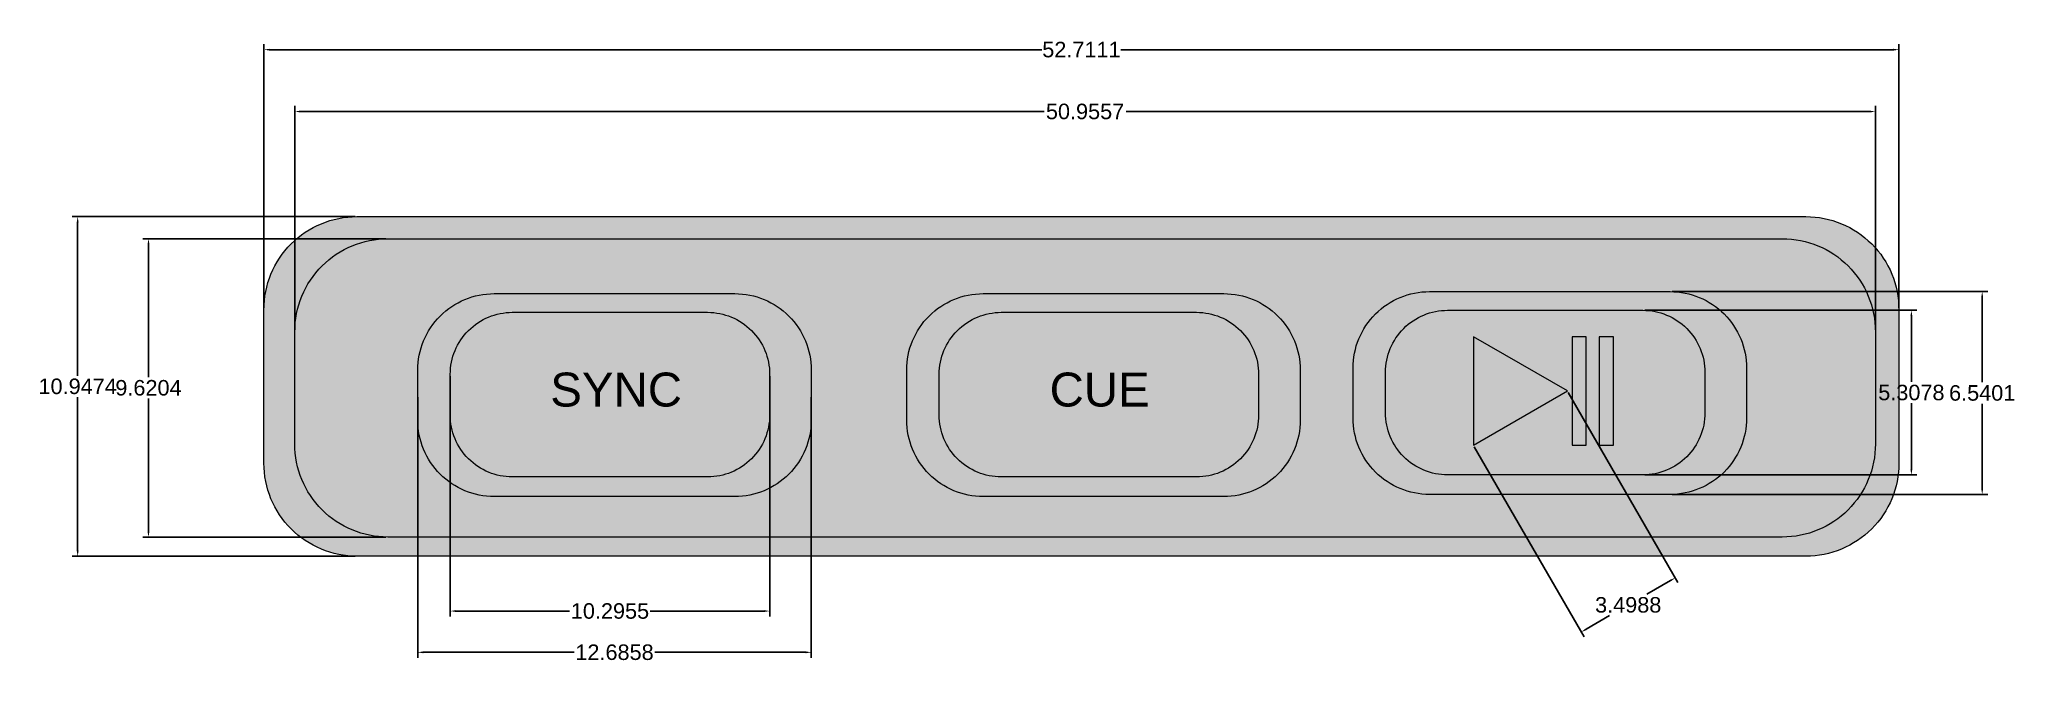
# Model space of a CAD drawing. Header units: millimetres. Extents: x -2.1 to 61.6, y 3.1 to 23.2.
import ezdxf

# ---------------------------------------------------------------- set-up
doc = ezdxf.new("R2010")
doc.units = ezdxf.units.MM
doc.header["$MEASUREMENT"] = 0
for name, color, linetype, lineweight in [('black', 250, 'Continuous', 15), ('contur', 1, 'Continuous', 15), ('play', 3, 'Continuous', 20), ('sinc', 5, 'Continuous', 20)]:
    doc.layers.add(name, color=color, linetype=linetype, lineweight=lineweight)
doc.layers.add('Layer1', color=7, linetype='Continuous', lineweight=15, true_color=0x40515b)
doc.styles.get("Standard").update_dxf_attribs({"font": 'arial.ttf'})
doc.dimstyles.new('Annotative', dxfattribs={"dimscale": 0, "dimtxt": 0.5, "dimasz": 0.18, "dimexe": 0.18, "dimexo": 0.0625, "dimgap": 0.09, "dimtad": 0, "dimtih": 1, "dimtoh": 1, "dimdec": 4, "dimzin": 0, "dimdsep": 46, "dimtxsty": 'Standard', "dimcen": 0.09, "dimadec": 0, "dimazin": 0, "dimtfac": 1, "dimtdec": 4, "dimtofl": 0, "dimtmove": 0, "dimatfit": 3, "dimfxl": 1, "dimtolj": 1, "dimtzin": 0, "dimarcsym": 0})

# ---------------------------------------------------------------- blocks, each defined once
blk = doc.blocks.new('sync')
at = {"layer": 'black'}
h = blk.add_hatch(color=256, dxfattribs=at)
h.dxf.hatch_style = 1
h.paths.add_polyline_path([(10.309, -7.682, 0.414214), (12.309, -5.682), (12.309, -4.374, 0.414214), (10.309, -2.374), (4.013, -2.374, 0.414214), (2.013, -4.374), (2.013, -5.682, 0.414214), (4.013, -7.682)])
h = blk.add_hatch(color=256, dxfattribs=at)
h.dxf.hatch_style = 1
h.paths.add_polyline_path([(19.776, -2.374, 0.414214), (17.776, -4.374), (17.776, -5.682, 0.414214), (19.776, -7.682), (26.071, -7.682, 0.414214), (28.071, -5.682), (28.071, -4.374, 0.414214), (26.071, -2.374)])
h = blk.add_hatch(color=256, dxfattribs=at)
h.dxf.hatch_style = 1
h.paths.add_polyline_path([(40.46, -7.615, 0.414214), (42.46, -5.615), (42.46, -4.308, 0.414214), (40.46, -2.308), (34.164, -2.308, 0.414214), (32.164, -4.308), (32.164, -5.615, 0.414214), (34.164, -7.615)])
at = {"layer": 'contur'}
h = blk.add_hatch(color=256, dxfattribs=at)
h.dxf.hatch_style = 1
h.paths.add_polyline_path([(45.715, 0.711), (-0.996, 0.711, 0.414214), (-3.996, -2.289), (-3.996, -7.236, 0.414214), (-0.996, -10.236), (45.715, -10.236, 0.414214), (48.715, -7.236), (48.715, -2.289, 0.414214)])
h.paths.add_polyline_path([(0, 0), (44.956, 0, -0.414214), (47.956, -3), (47.956, -6.62, -0.414214), (44.956, -9.62), (0, -9.62, -0.414214), (-3, -6.62), (-3, -3, -0.414214)], flags=16)
h.paths.add_polyline_path([(3.429, -1.772), (11.186, -1.772, -0.414214), (13.65, -4.237), (13.65, -5.848, -0.414214), (11.186, -8.312), (3.429, -8.312, -0.414214), (0.965, -5.848), (0.965, -4.237, -0.414214)], flags=0)
h.paths.add_polyline_path([(4.013, -2.374), (10.309, -2.374, -0.414214), (12.309, -4.374), (12.309, -5.682, -0.414214), (10.309, -7.682), (4.013, -7.682, -0.414214), (2.013, -5.682), (2.013, -4.374, -0.414214)], flags=0)
h.paths.add_polyline_path([(19.191, -1.772), (26.948, -1.772, -0.414214), (29.413, -4.237), (29.413, -5.848, -0.414214), (26.948, -8.312), (19.191, -8.312, -0.414214), (16.727, -5.848), (16.727, -4.237, -0.414214)], flags=0)
h.paths.add_polyline_path([(19.776, -2.374), (26.071, -2.374, -0.414214), (28.071, -4.374), (28.071, -5.682, -0.414214), (26.071, -7.682), (19.776, -7.682, -0.414214), (17.776, -5.682), (17.776, -4.374, -0.414214)], flags=0)
h.paths.add_polyline_path([(33.58, -1.706), (41.337, -1.706, -0.414214), (43.801, -4.17), (43.801, -5.782, -0.414214), (41.337, -8.246), (33.58, -8.246, -0.414214), (31.116, -5.782), (31.116, -4.17, -0.414214)], flags=0)
h.paths.add_polyline_path([(34.164, -2.308), (40.46, -2.308, -0.414214), (42.46, -4.308), (42.46, -5.615, -0.414214), (40.46, -7.615), (34.164, -7.615, -0.414214), (32.164, -5.615), (32.164, -4.308, -0.414214)], flags=0)
h.paths.add_polyline_path([(34.995, -3.16), (38.025, -4.91), (34.995, -6.659)], flags=0)
h.paths.add_polyline_path([(38.177, -3.16), (38.635, -3.16), (38.635, -6.659), (38.177, -6.659)], flags=0)
h.paths.add_polyline_path([(39.054, -3.16), (39.511, -3.16), (39.511, -6.659), (39.054, -6.659)], flags=0)
h.paths.add_polyline_path([(4.895, -6.027), (9.689, -6.027), (9.689, -3.773), (4.895, -3.773)], flags=8)
h.paths.add_polyline_path([(20.984, -6.027), (24.759, -6.027), (24.759, -3.773), (20.984, -3.773)], flags=8)
h = blk.add_hatch(color=256, dxfattribs=at)
h.dxf.hatch_style = 1
h.paths.add_polyline_path([(29.413, -4.237, 0.414214), (26.948, -1.772), (19.191, -1.772, 0.414214), (16.727, -4.237), (16.727, -5.848, 0.414214), (19.191, -8.312), (26.948, -8.312, 0.414214), (29.413, -5.848)])
h.paths.add_polyline_path([(28.071, -4.374), (28.071, -5.682, -0.414214), (26.071, -7.682), (19.776, -7.682, -0.414214), (17.776, -5.682), (17.776, -4.374, -0.414214), (19.776, -2.374), (26.071, -2.374, -0.414214)], flags=16)
at = {"layer": 'Layer1'}
h = blk.add_hatch(color=256, dxfattribs=at)
h.dxf.hatch_style = 1
h.paths.add_polyline_path([(44.956, 0), (0, 0, 0.414214), (-3, -3), (-3, -6.62, 0.414214), (0, -9.62), (44.956, -9.62, 0.414214), (47.956, -6.62), (47.956, -3, 0.414214)])
h.paths.add_polyline_path([(3.429, -1.772), (11.186, -1.772, -0.414214), (13.65, -4.237), (13.65, -5.848, -0.414214), (11.186, -8.312), (3.429, -8.312, -0.414214), (0.965, -5.848), (0.965, -4.237, -0.414214)], flags=16)
h.paths.add_polyline_path([(4.013, -2.374), (10.309, -2.374, -0.414214), (12.309, -4.374), (12.309, -5.682, -0.414214), (10.309, -7.682), (4.013, -7.682, -0.414214), (2.013, -5.682), (2.013, -4.374, -0.414214)], flags=0)
h.paths.add_polyline_path([(19.191, -1.772), (26.948, -1.772, -0.414214), (29.413, -4.237), (29.413, -5.848, -0.414214), (26.948, -8.312), (19.191, -8.312, -0.414214), (16.727, -5.848), (16.727, -4.237, -0.414214)], flags=16)
h.paths.add_polyline_path([(19.776, -2.374), (26.071, -2.374, -0.414214), (28.071, -4.374), (28.071, -5.682, -0.414214), (26.071, -7.682), (19.776, -7.682, -0.414214), (17.776, -5.682), (17.776, -4.374, -0.414214)], flags=0)
h.paths.add_polyline_path([(33.58, -1.706), (41.337, -1.706, -0.414214), (43.801, -4.17), (43.801, -5.782, -0.414214), (41.337, -8.246), (33.58, -8.246, -0.414214), (31.116, -5.782), (31.116, -4.17, -0.414214)], flags=16)
h.paths.add_polyline_path([(34.164, -2.308), (40.46, -2.308, -0.414214), (42.46, -4.308), (42.46, -5.615, -0.414214), (40.46, -7.615), (34.164, -7.615, -0.414214), (32.164, -5.615), (32.164, -4.308, -0.414214)], flags=0)
h.paths.add_polyline_path([(34.995, -3.16), (38.025, -4.91), (34.995, -6.659)], flags=0)
h.paths.add_polyline_path([(38.177, -3.16), (38.635, -3.16), (38.635, -6.659), (38.177, -6.659)], flags=0)
h.paths.add_polyline_path([(39.054, -3.16), (39.511, -3.16), (39.511, -6.659), (39.054, -6.659)], flags=0)
at = {"layer": 'play'}
h = blk.add_hatch(color=256, dxfattribs=at)
h.dxf.hatch_style = 1
h.paths.add_polyline_path([(31.116, -4.17), (31.116, -5.782, 0.414214), (33.58, -8.246), (41.337, -8.246, 0.414214), (43.801, -5.782), (43.801, -4.17, 0.414214), (41.337, -1.706), (33.58, -1.706, 0.414214)])
h.paths.add_polyline_path([(34.164, -2.308), (40.46, -2.308, -0.414214), (42.46, -4.308), (42.46, -5.615, -0.414214), (40.46, -7.615), (34.164, -7.615, -0.414214), (32.164, -5.615), (32.164, -4.308, -0.414214)], flags=16)
h = blk.add_hatch(color=256, dxfattribs=at)
h.dxf.hatch_style = 1
h.paths.add_polyline_path([(34.995, -6.659), (38.025, -4.91), (34.995, -3.16)])
h = blk.add_hatch(color=256, dxfattribs=at)
h.dxf.hatch_style = 1
h.paths.add_polyline_path([(38.177, -6.659), (38.635, -6.659), (38.635, -3.16), (38.177, -3.16)])
h.paths.add_polyline_path([(39.054, -6.659), (39.511, -6.659), (39.511, -3.16), (39.054, -3.16)])
at = {"layer": 'sinc'}
h = blk.add_hatch(color=256, dxfattribs=at)
h.dxf.hatch_style = 1
h.paths.add_polyline_path([(0.965, -4.237), (0.965, -5.848, 0.414214), (3.429, -8.312), (11.186, -8.312, 0.414214), (13.65, -5.848), (13.65, -4.237, 0.414214), (11.186, -1.772), (3.429, -1.772, 0.414214)])
h.paths.add_polyline_path([(4.013, -2.374), (10.309, -2.374, -0.414214), (12.309, -4.374), (12.309, -5.682, -0.414214), (10.309, -7.682), (4.013, -7.682, -0.414214), (2.013, -5.682), (2.013, -4.374, -0.414214)], flags=16)
h.paths.add_polyline_path([(4.895, -6.027), (9.689, -6.027), (9.689, -3.773), (4.895, -3.773)], flags=8)
at = {"layer": 'contur'}
for points in [[(-3.996, -2.289, -0.414214), (-0.996, 0.711), (45.715, 0.711, -0.414214), (48.715, -2.289), (48.715, -7.236, -0.414214), (45.715, -10.236), (-0.996, -10.236, -0.414214), (-3.996, -7.236)], [(-3, -3, -0.414214), (0, 0), (44.956, 0, -0.414214), (47.956, -3), (47.956, -6.62, -0.414214), (44.956, -9.62), (0, -9.62, -0.414214), (-3, -6.62)], [(16.727, -4.237, -0.414214), (19.191, -1.772), (26.948, -1.772, -0.414214), (29.413, -4.237), (29.413, -5.848, -0.414214), (26.948, -8.312), (19.191, -8.312, -0.414214), (16.727, -5.848)], [(17.776, -4.374, -0.414214), (19.776, -2.374), (26.071, -2.374, -0.414214), (28.071, -4.374), (28.071, -5.682, -0.414214), (26.071, -7.682), (19.776, -7.682, -0.414214), (17.776, -5.682)]]:
    blk.add_lwpolyline(points, format="xyb", close=True, dxfattribs=at)
at = {"layer": 'play'}
for points in [[(31.116, -4.17, -0.414214), (33.58, -1.706), (41.337, -1.706, -0.414214), (43.801, -4.17), (43.801, -5.782, -0.414214), (41.337, -8.246), (33.58, -8.246, -0.414214), (31.116, -5.782)], [(32.164, -4.308, -0.414214), (34.164, -2.308), (40.46, -2.308, -0.414214), (42.46, -4.308), (42.46, -5.615, -0.414214), (40.46, -7.615), (34.164, -7.615, -0.414214), (32.164, -5.615)]]:
    blk.add_lwpolyline(points, format="xyb", close=True, dxfattribs=at)
for points in [[(38.025, -4.91), (34.995, -3.16), (34.995, -6.659)], [(38.635, -3.16), (38.177, -3.16), (38.177, -6.659), (38.635, -6.659)], [(39.511, -3.16), (39.054, -3.16), (39.054, -6.659), (39.511, -6.659)]]:
    blk.add_lwpolyline(points, close=True, dxfattribs=at)
at = {"layer": 'sinc'}
for points in [[(0.965, -4.237, -0.414214), (3.429, -1.772), (11.186, -1.772, -0.414214), (13.65, -4.237), (13.65, -5.848, -0.414214), (11.186, -8.312), (3.429, -8.312, -0.414214), (0.965, -5.848)], [(2.013, -4.374, -0.414214), (4.013, -2.374), (10.309, -2.374, -0.414214), (12.309, -4.374), (12.309, -5.682, -0.414214), (10.309, -7.682), (4.013, -7.682, -0.414214), (2.013, -5.682)]]:
    blk.add_lwpolyline(points, format="xyb", close=True, dxfattribs=at)
at = {"layer": 'contur', "insert": (21.334, -4.317), "char_height": 1.0942, "attachment_point": 1}
blk.add_mtext_dynamic_manual_height_columns('CUE', width=3.52222, gutter_width=5.471, heights=[0], dxfattribs=at)
at = {"layer": 'sinc', "insert": (5.237, -4.317), "char_height": 1.0942, "attachment_point": 1}
blk.add_mtext_dynamic_manual_height_columns('SYNC', width=3.52222, gutter_width=5.471, heights=[0], dxfattribs=at)
blk = doc.blocks.new('*D3')
at = {"layer": 'Defpoints', "color": 0, "transparency": 16777216}
for p in [(57.134, 20.844), (6.179, 13.745), (57.134, 13.745)]:
    blk.add_point(p, dxfattribs=at)
at = {"layer": 'play', "color": 0, "lineweight": -2, "transparency": 16777216}
for p, q in [((6.179, 13.807), (6.179, 21.024)), ((57.134, 13.807), (57.134, 21.024)), ((6.359, 20.844), (30.334, 20.844)), ((56.954, 20.844), (32.979, 20.844))]:
    blk.add_line(p, q, dxfattribs=at)
at = {"layer": 'play', "color": 0, "transparency": 16777216}
for points in [[(6.359, 20.874), (6.359, 20.814), (6.179, 20.844)], [(56.954, 20.874), (56.954, 20.814), (57.134, 20.844)]]:
    blk.add_solid(points, dxfattribs=at)
at = {"layer": 'play', "color": 0, "transparency": 16777216, "insert": (31.656, 20.844), "char_height": 0.5, "attachment_point": 5}
blk.add_mtext('\\A1;50.9557', dxfattribs=at)
blk = doc.blocks.new('*D4')
at = {"layer": 'Defpoints', "color": 0, "transparency": 16777216}
for p in [(57.893, 22.839), (5.182, 14.456), (57.893, 14.456)]:
    blk.add_point(p, dxfattribs=at)
at = {"layer": 'play', "color": 0, "lineweight": -2, "transparency": 16777216}
for p, q in [((5.182, 14.518), (5.182, 23.019)), ((57.893, 14.518), (57.893, 23.019)), ((5.362, 22.839), (30.264, 22.839)), ((57.713, 22.839), (32.812, 22.839))]:
    blk.add_line(p, q, dxfattribs=at)
at = {"layer": 'play', "color": 0, "transparency": 16777216}
for points in [[(5.362, 22.869), (5.362, 22.809), (5.182, 22.839)], [(57.713, 22.869), (57.713, 22.809), (57.893, 22.839)]]:
    blk.add_solid(points, dxfattribs=at)
at = {"layer": 'play', "color": 0, "transparency": 16777216, "insert": (31.538, 22.839), "char_height": 0.5, "attachment_point": 5}
blk.add_mtext('\\A1;52.7111', dxfattribs=at)
blk = doc.blocks.new('*D5')
at = {"layer": 'Defpoints', "color": 0, "transparency": 16777216}
for p in [(9.179, 16.745), (1.462, 7.124), (9.179, 7.124)]:
    blk.add_point(p, dxfattribs=at)
at = {"layer": 'play', "color": 0, "lineweight": -2, "transparency": 16777216}
for p, q in [((9.116, 16.745), (1.282, 16.745)), ((1.462, 16.565), (1.462, 12.28)), ((1.462, 7.304), (1.462, 11.589)), ((9.116, 7.124), (1.282, 7.124))]:
    blk.add_line(p, q, dxfattribs=at)
at = {"layer": 'play', "color": 0, "transparency": 16777216}
for points in [[(1.432, 16.565), (1.492, 16.565), (1.462, 16.745)], [(1.432, 7.304), (1.492, 7.304), (1.462, 7.124)]]:
    blk.add_solid(points, dxfattribs=at)
at = {"layer": 'play', "color": 0, "transparency": 16777216, "insert": (1.462, 11.935), "char_height": 0.5, "attachment_point": 5}
blk.add_mtext('\\A1;9.6204', dxfattribs=at)
blk = doc.blocks.new('*D6')
at = {"layer": 'Defpoints', "color": 0, "transparency": 16777216}
for p in [(8.182, 17.456), (-0.821, 6.508), (8.182, 6.508)]:
    blk.add_point(p, dxfattribs=at)
at = {"layer": 'play', "color": 0, "lineweight": -2, "transparency": 16777216}
for p, q in [((8.12, 17.456), (-1.001, 17.456)), ((-0.821, 17.276), (-0.821, 12.327)), ((-0.821, 6.688), (-0.821, 11.637)), ((8.12, 6.508), (-1.001, 6.508))]:
    blk.add_line(p, q, dxfattribs=at)
at = {"layer": 'play', "color": 0, "transparency": 16777216}
for points in [[(-0.851, 17.276), (-0.791, 17.276), (-0.821, 17.456)], [(-0.851, 6.688), (-0.791, 6.688), (-0.821, 6.508)]]:
    blk.add_solid(points, dxfattribs=at)
at = {"layer": 'play', "color": 0, "transparency": 16777216, "insert": (-0.821, 11.982), "char_height": 0.5, "attachment_point": 5}
blk.add_mtext('\\A1;10.9474', dxfattribs=at)
blk = doc.blocks.new('*D7')
at = {"layer": 'Defpoints', "color": 0, "transparency": 16777216}
for p in [(11.192, 12.371), (21.488, 12.371), (21.488, 4.739)]:
    blk.add_point(p, dxfattribs=at)
at = {"layer": 'play', "color": 0, "lineweight": -2, "transparency": 16777216}
for p, q in [((11.192, 12.308), (11.192, 4.559)), ((21.488, 12.308), (21.488, 4.559)), ((11.372, 4.739), (15.039, 4.739)), ((21.308, 4.739), (17.64, 4.739))]:
    blk.add_line(p, q, dxfattribs=at)
at = {"layer": 'play', "color": 0, "transparency": 16777216}
for points in [[(11.372, 4.769), (11.372, 4.709), (11.192, 4.739)], [(21.308, 4.769), (21.308, 4.709), (21.488, 4.739)]]:
    blk.add_solid(points, dxfattribs=at)
at = {"layer": 'play', "color": 0, "transparency": 16777216, "insert": (16.34, 4.739), "char_height": 0.5, "attachment_point": 5}
blk.add_mtext('\\A1;10.2955', dxfattribs=at)
blk = doc.blocks.new('*D8')
at = {"layer": 'Defpoints', "color": 0, "transparency": 16777216}
for p in [(10.143, 11.702), (22.829, 11.702), (22.829, 3.409)]:
    blk.add_point(p, dxfattribs=at)
at = {"layer": 'play', "color": 0, "lineweight": -2, "transparency": 16777216}
for p, q in [((10.143, 11.64), (10.143, 3.229)), ((22.829, 11.64), (22.829, 3.229)), ((10.323, 3.409), (15.187, 3.409)), ((22.649, 3.409), (17.785, 3.409))]:
    blk.add_line(p, q, dxfattribs=at)
at = {"layer": 'play', "color": 0, "transparency": 16777216}
for points in [[(10.323, 3.439), (10.323, 3.379), (10.143, 3.409)], [(22.649, 3.439), (22.649, 3.379), (22.829, 3.409)]]:
    blk.add_solid(points, dxfattribs=at)
at = {"layer": 'play', "color": 0, "transparency": 16777216, "insert": (16.486, 3.409), "char_height": 0.5, "attachment_point": 5}
blk.add_mtext('\\A1;12.6858', dxfattribs=at)
blk = doc.blocks.new('*D10')
at = {"layer": 'Defpoints', "color": 0, "transparency": 16777216}
for p in [(49.639, 14.437), (49.639, 9.129), (58.295, 9.129)]:
    blk.add_point(p, dxfattribs=at)
at = {"layer": 'play', "color": 0, "lineweight": -2, "transparency": 16777216}
for p, q in [((49.701, 14.437), (58.475, 14.437)), ((58.295, 14.257), (58.295, 12.129)), ((58.295, 9.309), (58.295, 11.438)), ((49.701, 9.129), (58.475, 9.129))]:
    blk.add_line(p, q, dxfattribs=at)
at = {"layer": 'play', "color": 0, "transparency": 16777216}
for points in [[(58.265, 14.257), (58.325, 14.257), (58.295, 14.437)], [(58.265, 9.309), (58.325, 9.309), (58.295, 9.129)]]:
    blk.add_solid(points, dxfattribs=at)
at = {"layer": 'play', "color": 0, "transparency": 16777216, "insert": (58.295, 11.783), "char_height": 0.5, "attachment_point": 5}
blk.add_mtext('\\A1;5.3078', dxfattribs=at)
blk = doc.blocks.new('*D11')
at = {"layer": 'Defpoints', "color": 0, "transparency": 16777216}
for p in [(50.516, 15.039), (50.516, 8.499), (60.578, 8.499)]:
    blk.add_point(p, dxfattribs=at)
at = {"layer": 'play', "color": 0, "lineweight": -2, "transparency": 16777216}
for p, q in [((50.578, 15.039), (60.758, 15.039)), ((60.578, 14.859), (60.578, 12.114)), ((60.578, 8.679), (60.578, 11.423)), ((50.578, 8.499), (60.758, 8.499))]:
    blk.add_line(p, q, dxfattribs=at)
at = {"layer": 'play', "color": 0, "transparency": 16777216}
for points in [[(60.548, 14.859), (60.608, 14.859), (60.578, 15.039)], [(60.548, 8.679), (60.608, 8.679), (60.578, 8.499)]]:
    blk.add_solid(points, dxfattribs=at)
at = {"layer": 'play', "color": 0, "transparency": 16777216, "insert": (60.578, 11.769), "char_height": 0.5, "attachment_point": 5}
blk.add_mtext('\\A1;6.5401', dxfattribs=at)
blk = doc.blocks.new('*D12')
at = {"layer": 'Defpoints', "color": 0, "transparency": 16777216}
for p in [(47.203, 11.835), (44.173, 10.085), (50.681, 5.811)]:
    blk.add_point(p, dxfattribs=at)
at = {"layer": 'play', "color": 0, "lineweight": -2, "transparency": 16777216}
for p, q in [((47.235, 11.781), (50.771, 5.655)), ((44.205, 10.031), (47.741, 3.906)), ((50.525, 5.721), (49.764, 5.282)), ((47.807, 4.152), (48.568, 4.591))]:
    blk.add_line(p, q, dxfattribs=at)
at = {"layer": 'play', "color": 0, "transparency": 16777216}
for points in [[(50.51, 5.747), (50.54, 5.695), (50.681, 5.811)], [(47.792, 4.178), (47.822, 4.126), (47.651, 4.062)]]:
    blk.add_solid(points, dxfattribs=at)
at = {"layer": 'play', "color": 0, "transparency": 16777216, "insert": (49.166, 4.937), "char_height": 0.5, "attachment_point": 5}
blk.add_mtext('\\A1;3.4988', dxfattribs=at)

msp = doc.modelspace()

# ---------------------------------------------------------------- block references
at = {"layer": 'Layer1'}
msp.add_blockref('sync', (9.1786, 16.74472), dxfattribs=at)

# ---------------------------------------------------------------- dimensions: what is measured, and where the dimension line sits
at = {"layer": 'play'}
for base, p1, p2, picture, middle in [((57.89338, 22.83877), (5.18226, 14.45559), (57.89338, 14.45559), '*D4', (31.53782, 22.83877)), ((57.13426, 20.84354), (6.1786, 13.74472), (57.13426, 13.74472), '*D3', (31.65643, 20.84354)), ((21.48751, 4.73923), (11.192, 12.37065), (21.48751, 12.37065), '*D7', (16.33976, 4.73923)), ((22.82892, 3.40908), (10.14311, 11.70229), (22.82892, 11.70229), '*D8', (16.48601, 3.40908))]:
    dim = msp.add_linear_dim(base=base, p1=p1, p2=p2, dimstyle='Annotative', dxfattribs=at)
    dim.commit()
    dim.dimension.update_dxf_attribs({"geometry": picture, "text_midpoint": middle})
for base, p1, p2, picture, middle in [((-0.820774, 6.508239), (8.182259, 17.45559), (8.182259, 6.508239), '*D6', (-0.820774, 11.981915)), ((1.46206, 7.12432), (9.1786, 16.74472), (9.1786, 7.12432), '*D5', (1.46206, 11.93452)), ((60.57802, 8.49867), (50.51564, 15.03878), (50.51564, 8.49867), '*D11', (60.57802, 11.76872)), ((58.29518, 9.12927), (49.63857, 14.43708), (49.63857, 9.12927), '*D10', (58.29518, 11.78318))]:
    dim = msp.add_linear_dim(base=base, p1=p1, p2=p2, angle=90, dimstyle='Annotative', dxfattribs=at)
    dim.commit()
    dim.dimension.update_dxf_attribs({"geometry": picture, "text_midpoint": middle})
dim = msp.add_aligned_dim(p1=(44.17326, 10.08549), p2=(47.20334, 11.83491), distance=-6.95546, dimstyle='Annotative', dxfattribs=at)
dim.commit()
dim.dimension.update_dxf_attribs({"geometry": '*D12', "text_midpoint": (49.16603, 4.93659)})

doc.saveas('drawing.dxf')
